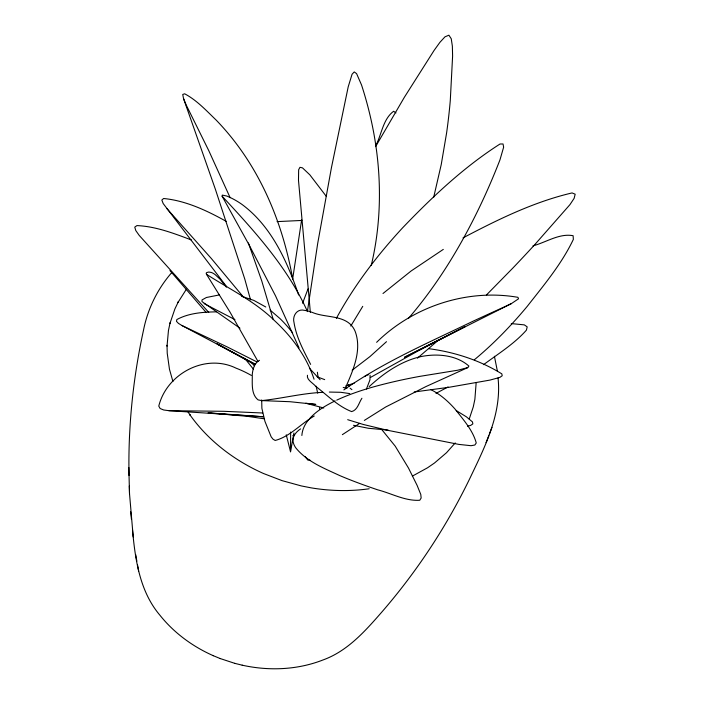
<?xml version="1.0" encoding="UTF-8"?>
<svg xmlns="http://www.w3.org/2000/svg" width="704" height="704" viewBox="0 0 704 704"><rect width="100%" height="100%" fill="white"/><g stroke="black" fill="none" stroke-linecap="round" stroke-linejoin="round"><path stroke-width="1.06" d="M129.026 475.455C128.022 426.677 133.126 377.793 143.519 330.141C147.69 308.959 157.476 288.983 171.644 272.712M261.694 399.942L261.879 408.302L264.933 421.362L271.163 436.814L272.994 439.155L275.167 440.466C289.96 436.612 301.048 423.57 314.257 416.002M301.866 435.486C302.218 429.528 305.034 423.975 308.827 419.461M292.574 279.541L301.655 219.683M307.384 311.608L317.698 243.417L331.443 167.64L348.207 86.83L352.07 74.246L354.226 71.931L356.585 73.621L361.548 85.008A413.406 366.256 27.6 0 1 371.897 123.578C381.779 170.192 382.325 219.041 371.237 265.487M293.929 433.004L290.523 451.757L286.255 434.808M299.042 347.908L275.537 295.874L249.471 245.608L222.121 196.222L222.297 195.105L226.644 195.994A413.406 157.414 -84.8 0 1 242.018 204.45C271.471 226.239 287.109 261.254 298.637 294.967M433.682 197.331L441.232 164.604L446.6 132.959A538.842 423.192 75.2 0 0 450.287 100.496L452.602 56.109L452.364 46.147L451.246 38.746L448.897 35.2L444.972 36.828L439.903 42.346L434.086 50.433L404.351 97.302L375.584 146.634M242.194 665.183C268.866 671.106 297.396 669.97 322.96 659.982C347.574 651.121 365.262 631.004 381.973 611.873C417.243 571.12 447.093 525.694 470.466 477.136C485.206 446.23 501.89 413.327 498.045 377.969M302.597 303.257L308.009 288.904M469.216 419.056L473.264 406.921L474.883 399.291L476.177 382.492M486.05 442.666L488.743 435.767M489.28 434.315L491.973 427.39M376.024 145.156C381.718 134.024 383.108 118.95 393.633 111.276L395.974 112.922M366.458 389.004L369.952 379.861L370.075 375.25M345.312 388.212C352.88 370.753 362.305 350.354 355.115 331.258C348.066 314.662 327.782 318.199 313.931 313.051A413.406 52.756 49.1 0 0 304.515 310.367C297.079 308.282 292.134 316.043 294.043 322.67C296.384 337.594 303.82 351.094 310.631 364.373M361.918 398.253C358.82 402.794 357.623 410.071 351.648 411.594C337.982 406.331 327.219 395.164 315.665 386.294C313.13 383.073 306.407 379.843 307.437 375.267M336.371 318.322C354.314 285.393 377.15 255.306 402.6 227.832C432.23 196.935 463.874 167.05 500.025 144.003L503.034 143.977L503.642 147.162L499.972 159.852A413.406 232.531 -75.8 0 1 483.683 198.308C463.813 241.234 439.428 282.374 408.514 318.322M350.786 326.049L362.745 306.337M186.366 289.256L177.901 302.588L178.297 301.858L174.909 308.906L169.875 323.646L170.078 322.828L168.458 330.466L167.033 346.104L167.024 345.277L167.226 353.232L169.462 369.239L172.92 381.48M364.329 420.42L385.651 407.018L425.902 386.593L467.746 367.611L468.917 366.071C456.289 354.825 436.55 353.258 420.341 356.726C400.743 361.293 383.759 373.182 369.178 386.637M455.233 442.922L446.521 452.716L434.518 462.986L427.539 467.782L412.359 476.124M309.487 418.739C316.483 410.881 325.75 405.495 335.095 400.884M486.394 295.029L512.82 268.092A538.842 149.257 -53.2 0 0 534.512 244.922L569.932 204.653L574.121 198.361L575.177 194.198L572.062 192.931C533.738 201.898 497.754 219.595 463.03 237.873M386.496 341.686L369.89 356.638L352.123 370.242M376.622 342.32C413.134 306.319 467.438 288.517 517.95 297.326L518.514 298.822L511.43 303.574L404.545 357.262L465.335 326.462L417.402 351.296L370.374 377.502M438.794 339.786L417.419 358.169M382.994 293.498L411.092 271.005L443.3 249.401M474.294 359.814C493.654 343.807 511.174 325.653 527.234 306.363C543.91 285.076 561.722 263.903 573.355 239.378L573.109 235.708C559.328 233.086 546.084 242.387 532.981 245.854M343.869 389.884C383.803 361.988 428.877 342.549 472.569 321.438A413.406 32.146 -21.7 0 1 505.331 306.486L511.43 303.574M300.582 428.886C296.859 431.376 293.242 435.054 293.031 439.789A136.048 35.878 8.7 0 0 295.759 447.832C306.847 461.604 324.104 468.283 339.68 475.552C352.158 480.858 364.892 485.505 377.731 489.843C391.591 493.416 405.222 501.195 419.76 500.262L421.15 498.01L420.79 494.472L417.138 485.443L408.505 468.063L395.217 446.151L381.594 429.37M342.355 434.667L359.691 423.342M483.586 364.654C498.265 353.751 514.219 343.904 526.407 330.15L527.199 326.858L524.304 324.87L511.262 323.594M364.399 376.622L366.819 375.223M259.503 360.29C254.452 363.009 252.754 369.09 252.27 374.414C252.49 382.888 250.747 394.046 258.104 399.898L261.668 400.602L290.013 401.711L315.814 404.43L305.765 403.225L323.77 408.003M448.061 386.936L435.978 393.395M336.732 400.127C356.55 390.966 377.766 385.317 399.01 380.547A538.842 116.072 4.7 0 1 419.813 376.367L457.706 370.225L467.746 367.611M354.218 383.152L345.875 385.915M367.488 374.95L368.623 374.678M467.491 426.21L470.624 425.41L472.859 423.922L472.454 421.898L466.435 416.856L456.236 410.555M292.864 435.635L294.58 435.213M219.402 294.914L206.395 297.502L202.022 299.93L202.004 301.585L239.976 328.205M277.05 221.61L301.831 220.449M369.195 488.77C349.914 491.498 330.246 491.049 311.062 487.837L301.303 485.927L282.058 480.638L263.498 473.51C234.476 460.592 208.208 440.686 189.79 414.638L190.124 415.122L187.95 411.822M414.207 391.978L448.967 387.297L489.966 380.09L499.902 377.379L502.216 375.751L501.82 373.868C479.855 360.228 454.221 351.965 428.551 348.656M322.714 392.357C302.13 393.228 282.058 398.534 261.668 400.602M329.322 392.066L340.754 392.295L349.782 393.598M216.436 311.863C203.06 312.013 188.725 313.078 176.845 319.554L176.466 321.323L178.455 323.391L182.204 325.67L255.552 364.452L217.158 343.886L253.519 363.977M251.319 375.399A136.048 64.073 55.7 0 0 236.174 368.21C205.269 352.986 166.681 373.806 158.778 406.094L160.142 408.531L163.689 409.983L168.854 410.678L223.837 411.303L262.662 412.993M388.098 430.082L368.465 428.287L353.478 425.278M309.998 460.17L307.762 460.038L305.149 456.632M168.854 410.678L263.358 416.759L218.891 413.6M209.132 412.914L216.726 413.45M208.058 412.852L247.262 416.302L264.431 418.836M346.905 388.291L343.218 387.438M220.22 658.557L234.837 663.362M234.793 663.353L242.308 665.21M241.622 296.278L253.898 300.423L265.769 306.988M317.161 376.825L324.702 379.632M347.688 419.69L363.22 424.45L387.156 430.206L458.832 444.4L471.055 445.702L474.857 445.016L476.247 442.983C472.886 430.311 463.461 419.91 455.55 409.658C448.562 401.667 440.484 394.416 430.918 389.664M191.47 239.994C173.95 233.394 155.804 226.398 136.954 225.588L134.754 227.11L135.775 230.542L139.19 235.382L208.736 312.382M132.502 529.918C135.23 559.759 139.806 591.562 159.922 615.226C173.994 632.878 192.685 646.58 213.277 655.688M213.118 655.626L220.308 658.592M182.204 325.67L227.313 346.975L256.705 361.812M234.925 319.598L204.151 303.618M226.195 221.338C206.853 210.575 185.847 200.649 163.627 198.502L161.832 200.033L163.196 203.57L226.626 286.669M351.912 389.655L350.055 388.168M270.098 310.077L279.928 318.525A149.23 76.006 78.1 0 1 292.582 332.834M309.426 368.254L320.118 379.738M226.345 287.126L219.938 279.083L215.31 274.754A538.842 51.348 73.1 0 0 211.244 272.448L208.85 272.043L206.721 272.545L206.166 273.222L206.492 274.305C229.53 289.159 254.927 301.277 274.745 320.839C292.054 336.917 306.636 356.594 314.046 379.218M166.892 208.604L211.306 258.474L243.549 297.202M169.946 270.565L206.263 312.567M251.645 362.578L254.223 365.728M244.71 358.31L253.519 369.283M222.121 196.222C254.487 231.106 287.373 267.062 307.199 310.974M326.436 196.53L309.822 174.812L302.482 167.86L299.957 167.323L298.654 169.717L298.487 180.294L310.358 312.435M206.492 274.305L229.944 312.004L257.963 361.416M230.138 197.692L208.824 150.744L186.366 105.345L183.542 98.604L182.741 94.459L184.668 93.799C196.838 100.232 206.36 110.66 216.19 120.111A538.842 351.516 -60.9 0 1 231.352 137.298C264.026 177.857 283.589 227.718 292.644 278.696M348.858 386.47L348.322 384.569M248.389 242.959L261.738 280.887L273.266 319.634M183.542 98.604L215.424 189.394L244.737 278.934L250.562 299.904M494.41 356.268L497.323 370.841M316.105 386.135L317.698 393.149M135.687 554.567L136.858 561.176M137.526 564.89L138.653 571.234M318.12 377.555L317.381 372.231M128.823 467.474L129.51 493.654L133.214 536.923M130.671 511.808L131.419 519.191M319.537 407.422L319.616 409.226M290.523 451.757L290.646 432.018M129.316 485.971L129.51 493.654"/></g></svg>
